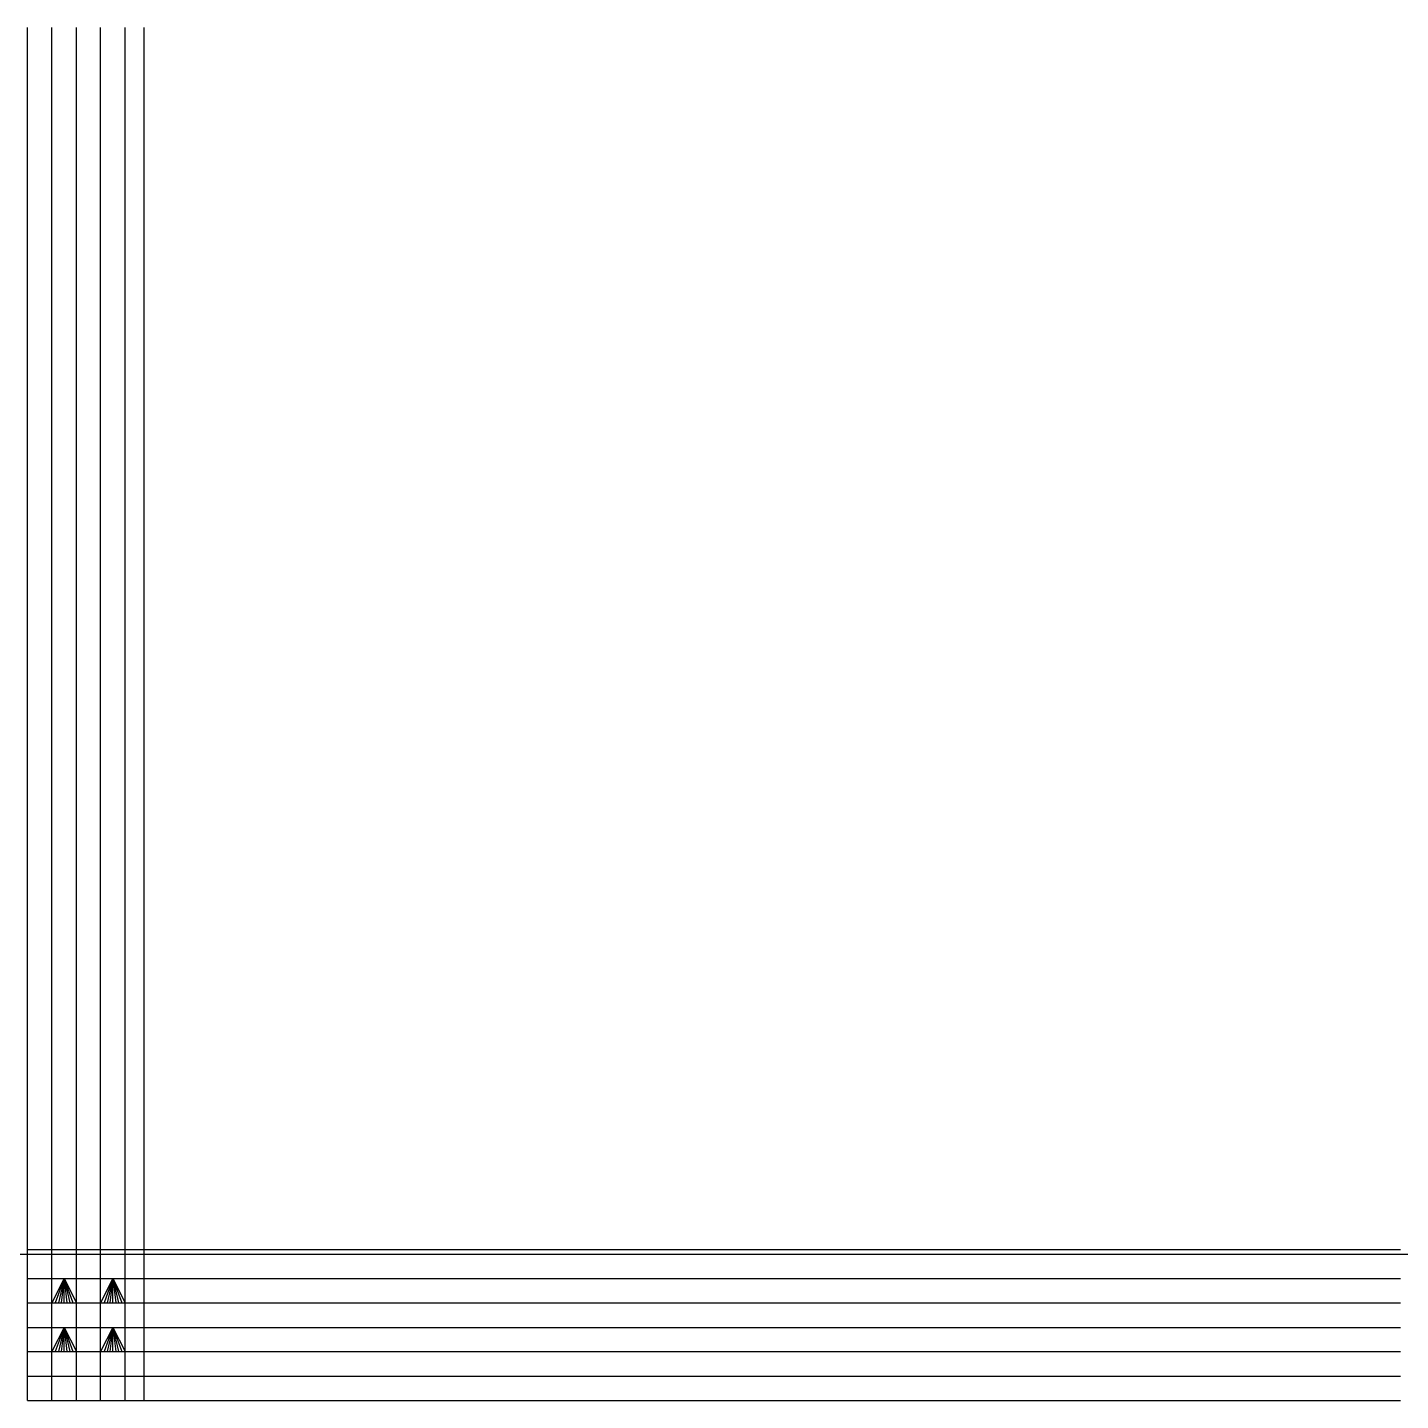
# Model space of a CAD drawing. Header units: inches. Extents: x 0 to 100, y 0 to 100.
import ezdxf

# ---------------------------------------------------------------- set-up
doc = ezdxf.new("R2010")
doc.units = ezdxf.units.IN
doc.header["$MEASUREMENT"] = 0
doc.layers.get('0').update_dxf_attribs({"lineweight": 25, "true_color": 0xffffff})

msp = doc.modelspace()

# ---------------------------------------------------------------- linework, layer by layer
for p, q in [((0, 0), (0, 100)), ((1.78, 0), (1.78, 100)), ((3.56, 0), (3.56, 100)), ((5.33, 0), (5.33, 100)), ((7.11, 0), (7.11, 100)), ((8.5, 0), (8.5, 100)), ((0, 11), (100, 11)), ((0, 10.67), (100, 10.67)), ((0, 8.89), (100, 8.89)), ((2.67, 8.89), (1.78, 7.11)), ((2.67, 8.89), (2.02, 7.11)), ((2.67, 8.89), (2.25, 7.11)), ((2.67, 8.89), (2.46, 7.11)), ((2.67, 7.11), (2.67, 8.89)), ((2.67, 8.89), (3.56, 7.11)), ((2.67, 8.89), (3.09, 7.11)), ((2.67, 8.89), (3.31, 7.11)), ((2.67, 8.89), (2.87, 7.11)), ((6.22, 8.89), (5.33, 7.11)), ((6.22, 8.89), (5.58, 7.11)), ((6.22, 8.89), (5.8, 7.11)), ((6.22, 8.89), (6.01, 7.11)), ((6.22, 7.11), (6.22, 8.89)), ((6.22, 8.89), (7.11, 7.11)), ((6.22, 8.89), (6.64, 7.11)), ((6.22, 8.89), (6.87, 7.11)), ((6.22, 8.89), (6.43, 7.11)), ((0, 7.11), (100, 7.11)), ((0, 5.33), (100, 5.33)), ((2.67, 5.33), (1.78, 3.56)), ((2.67, 5.33), (2.02, 3.56)), ((2.67, 5.33), (2.25, 3.56)), ((2.67, 5.33), (2.46, 3.56)), ((2.67, 3.56), (2.67, 5.33)), ((2.67, 5.33), (3.56, 3.56)), ((2.67, 5.33), (3.09, 3.56)), ((2.67, 5.33), (3.31, 3.56)), ((2.67, 5.33), (2.87, 3.56)), ((6.22, 5.33), (5.33, 3.56)), ((6.22, 5.33), (5.58, 3.56)), ((6.22, 5.33), (5.8, 3.56)), ((6.22, 5.33), (6.01, 3.56)), ((6.22, 3.56), (6.22, 5.33)), ((6.22, 5.33), (7.11, 3.56)), ((6.22, 5.33), (6.64, 3.56)), ((6.22, 5.33), (6.87, 3.56)), ((6.22, 5.33), (6.43, 3.56)), ((0, 3.56), (100, 3.56)), ((0, 1.78), (100, 1.78)), ((0, 0), (100, 0))]:
    msp.add_line(p, q)
msp.add_xline((1.78, 10.67), (1, 0))

doc.saveas('drawing.dxf')
